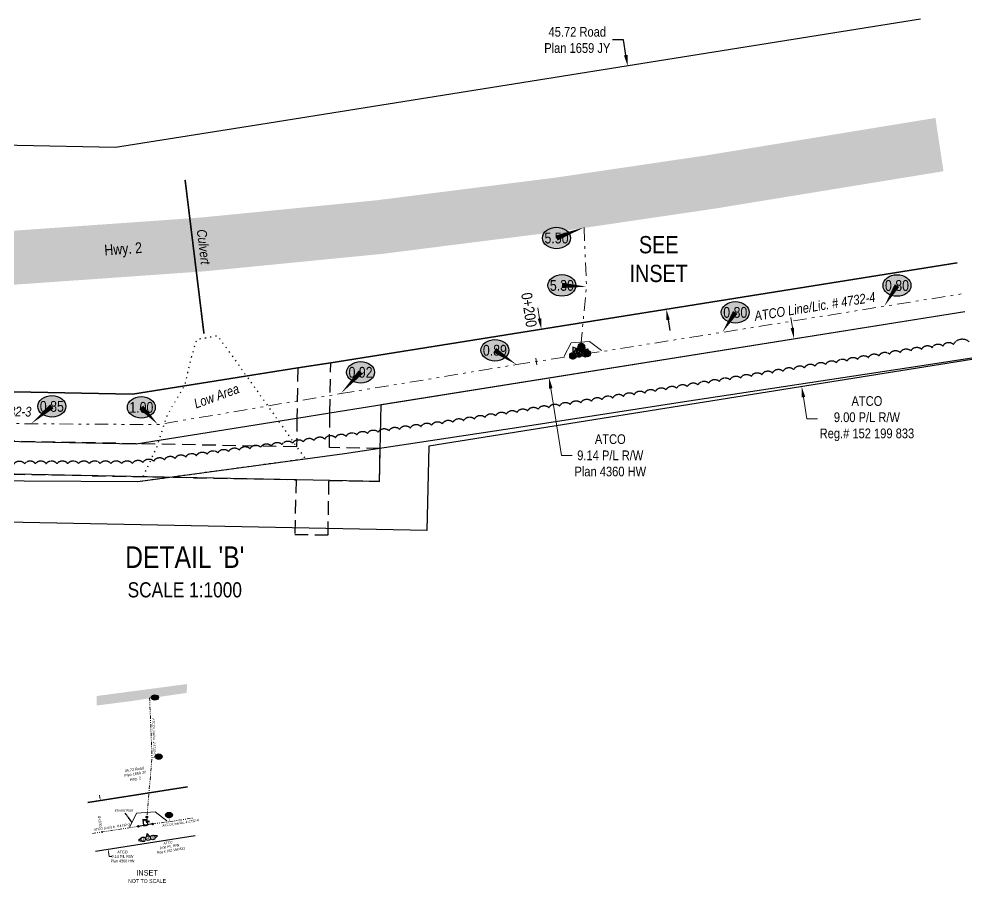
# Model space of a CAD drawing. Extents: x 414001 to 415604, y 6213282 to 6215080.
# Drawn here: x 415426.8 to 415603.5, y 6213753.5 to 6213913.7 of the extents above; entities that cross this region are included whole.
import ezdxf
from ezdxf.enums import TextEntityAlignment as Align

# ---------------------------------------------------------------- set-up
doc = ezdxf.new("R2010")
doc.units = 0
doc.header["$LTSCALE"] = 5
doc.header["$PDSIZE"] = 0.5
for name, pattern in [('0', [1, 1, 0]), ('CENTERLINEX33', [6.5, 2.5, -1, 0.5, -1, 0.5, -1]), ('foc-FLOWLINE', [3.75, 2.5, -1.25]), ('foc-TOPO', [1, 0.2, -0.8])]:
    doc.linetypes.add(name, pattern=pattern)
doc.layers.get('Defpoints').update_dxf_attribs({"color": 9})
for name, color, linetype in [('AS-FENCE-DASH', 48, 'foc-FENCE-DASH'), ('AS-ROADS', 254, 'Continuous'), ('AS-SYMBOL', 7, 'Continuous'), ('C-EZE', 13, 'foc-FLOWLINE'), ('C-RW', 13, 'Continuous'), ('CG-NOTES', 7, 'Continuous'), ('DETAIL-T', 7, 'Continuous'), ('F-RW', 190, 'Continuous'), ('L-TITLEDB', 4, 'Continuous'), ('L-TITLEDB-T', 4, 'Continuous'), ('P-ELEVATION', 7, 'Continuous'), ('T-BUSH', 110, '0'), ('T-GENERAL', 48, 'foc-TOPO')]:
    doc.layers.add(name, color=color, linetype=linetype)
for name, color, linetype, lineweight in [('AS-GENERAL', 48, 'Continuous', 18), ('C-EZE-T', 13, 'Continuous', 9), ('C-RW-T', 13, 'Continuous', 9), ('EXISTING PIPE (EXIST OR HP)', 240, 'CENTERLINEX33', 20), ('F-RW-T', 190, 'Continuous', 9), ('T-TEXT', 48, 'Continuous', 18), ('T-TIE-T', 201, 'Continuous', 18)]:
    doc.layers.add(name, color=color, linetype=linetype, lineweight=lineweight)
doc.layers.add('AS-PIPE-AG', color=7, linetype='Continuous', true_color=0x7d00fa)
doc.styles.add('0.50', font='ARIALN.TTF', dxfattribs={"height": 0.5})
doc.styles.add('1.8', font='ARIALN.TTF', dxfattribs={"height": 1.8})
doc.styles.add('175L', font='ARIALN.TTF', dxfattribs={"height": 20})
doc.styles.add('80', font='ARIALN.TTF', dxfattribs={"height": 10})
doc.styles.add('80CG', font='ARIALN.TTF', dxfattribs={"height": 10})
doc.styles.add('80L', font='ARIALN.TTF', dxfattribs={"height": 10})
doc.styles.add('DESCRIPTION', font='ARIALN.TTF', dxfattribs={"height": 2.5})
doc.styles.add('foc-LtypeFont', font='ARIALN.TTF', dxfattribs={"height": 7.35})
doc.linetypes.add('foc-FENCE-DASH', pattern='A,0.5,-0.5,1,-0.5,1,-0.5,1,-0.5,1,-0.5,["X",foc-LtypeFont,S=0.2,R=0,X=-0.625,Y=-0.75],-0.5', length=7.5)
doc.dimstyles.new('Compass 1 000', dxfattribs={"dimtxt": 1.8, "dimasz": 2, "dimexe": 0.2, "dimexo": 0.0625, "dimgap": 0.5, "dimtad": 0, "dimtih": 1, "dimtoh": 1, "dimzin": 0, "dimdsep": 46, "dimtxsty": '1.8', "dimcen": 0.1, "dimse1": 1, "dimse2": 1, "dimclrd": 256, "dimclrt": 256, "dimaunit": 1, "dimadec": 4, "dimazin": 0, "dimtfac": 0.06, "dimtofl": 0, "dimtmove": 0, "dimatfit": 0, "dimfxl": 0.2, "dimtolj": 1, "dimtzin": 0, "dimlwd": -1, "dimarcsym": 0})
doc.dimstyles.new('Compass 250', dxfattribs={"dimscale": 0.25, "dimtxt": 0.45, "dimasz": 2, "dimexe": 0.2, "dimexo": 0.0625, "dimgap": 0.5, "dimtad": 0, "dimtih": 1, "dimtoh": 1, "dimzin": 0, "dimdsep": 46, "dimtxsty": '0.50', "dimcen": 0.1, "dimse1": 1, "dimse2": 1, "dimclrd": 256, "dimclrt": 256, "dimaunit": 1, "dimadec": 4, "dimazin": 0, "dimtfac": 0.06, "dimtofl": 0, "dimtmove": 0, "dimatfit": 0, "dimfxl": 0.2, "dimtolj": 1, "dimtzin": 0, "dimlwd": -1, "dimarcsym": 0})

# ---------------------------------------------------------------- blocks, each defined once
blk = doc.blocks.new('RISER')
h = blk.add_hatch(color=255)
h.dxf.hatch_style = 1
edge = h.paths.add_edge_path()
edge.add_arc((0, 0), 0.7, 0, 360)
blk.add_hatch(color=13).paths.add_polyline_path([(0.58, -0.15), (-0.58, -0.15, 0.774597)])
at = {"color": 13}
blk.add_line((-0.58, -0.15), (0.58, -0.15), dxfattribs=at)
blk.add_circle((0, 0), 0.6, dxfattribs=at)
blk = doc.blocks.new('*D457')
at = {"layer": 'Defpoints', "color": 0, "transparency": 16777216}
for p in [(415561.12, 6213908.47), (415539.63, 6213905.03), (415568.33, 6213863.34)]:
    blk.add_point(p, dxfattribs=at)
at = {"layer": 'L-TITLEDB-T', "transparency": 16777216}
for p, q in [((415538.86, 6213909.83), (415536.86, 6213909.83)), ((415539.31, 6213907.01), (415538.86, 6213909.83)), ((415547.14, 6213857.93), (415547.46, 6213855.96))]:
    blk.add_line(p, q, dxfattribs=at)
for points in [[(415539.64, 6213907.06), (415538.98, 6213906.96), (415539.63, 6213905.03)], [(415547.47, 6213857.99), (415546.82, 6213857.88), (415546.83, 6213859.91)]]:
    blk.add_solid(points, dxfattribs=at)
at = {"layer": 'L-TITLEDB-T', "transparency": 16777216, "insert": (415530.31, 6213909.83), "char_height": 1.8, "width": 68.1628, "attachment_point": 5, "style": '1.8'}
blk.add_mtext('\\A1;45.72 Road\\PPlan 1659 JY', dxfattribs=at)
blk = doc.blocks.new('*D458')
at = {"layer": 'C-EZE-T', "transparency": 16777216}
for p, q in [((415393.98, 6213838.04), (415394.02, 6213840.04)), ((415393.78, 6213827.95), (415393.5, 6213814)), ((415393.5, 6213814), (415391.5, 6213814))]:
    blk.add_line(p, q, dxfattribs=at)
for points in [[(415393.65, 6213838.05), (415394.32, 6213838.03), (415393.94, 6213836.04)], [(415393.45, 6213827.95), (415394.11, 6213827.94), (415393.82, 6213829.95)]]:
    blk.add_solid(points, dxfattribs=at)
at = {"layer": 'Defpoints', "color": 0, "transparency": 16777216}
for p in [(415436.27, 6213835.19), (415393.82, 6213829.95), (415436.14, 6213829.1)]:
    blk.add_point(p, dxfattribs=at)
at = {"layer": 'C-EZE-T', "transparency": 16777216, "insert": (415381.31, 6213814), "char_height": 1.8, "attachment_point": 5, "style": '1.8'}
blk.add_mtext('\\A1;ATCO\\P6.10 Power Line R/W\\PPlan 395 KS', dxfattribs=at)
blk = doc.blocks.new('*D459')
at = {"layer": 'C-RW-T', "transparency": 16777216}
for p, q in [((415523.31, 6213858.18), (415523, 6213860.15)), ((415525.38, 6213845.2), (415527.37, 6213832.78)), ((415527.37, 6213832.78), (415529.37, 6213832.78))]:
    blk.add_line(p, q, dxfattribs=at)
for points in [[(415523.64, 6213858.23), (415522.98, 6213858.13), (415523.63, 6213856.2)], [(415525.71, 6213845.26), (415525.05, 6213845.15), (415525.07, 6213847.18)]]:
    blk.add_solid(points, dxfattribs=at)
at = {"layer": 'Defpoints', "color": 0, "transparency": 16777216}
for p in [(415565.92, 6213862.96), (415567.36, 6213853.93), (415525.07, 6213847.18)]:
    blk.add_point(p, dxfattribs=at)
at = {"layer": 'C-RW-T', "transparency": 16777216, "insert": (415536.43, 6213832.78), "char_height": 1.8, "attachment_point": 5, "style": '1.8'}
blk.add_mtext('\\A1;ATCO\\P9.14 P/L R/W\\PPlan 4360 HW', dxfattribs=at)
blk = doc.blocks.new('*D462')
at = {"layer": 'C-RW-T', "transparency": 16777216}
for p, q in [((415441.76, 6213769.24), (415441.68, 6213769.74)), ((415443.36, 6213759.23), (415443.49, 6213758.38)), ((415443.49, 6213758.38), (415443.99, 6213758.38))]:
    blk.add_line(p, q, dxfattribs=at)
for points in [[(415441.84, 6213769.26), (415441.68, 6213769.23), (415441.84, 6213768.75)], [(415443.44, 6213759.24), (415443.28, 6213759.22), (415443.28, 6213759.72)]]:
    blk.add_solid(points, dxfattribs=at)
at = {"layer": 'Defpoints', "color": 0, "transparency": 16777216}
for p in [(415447.24, 6213769.61), (415448.69, 6213760.59), (415443.28, 6213759.72)]:
    blk.add_point(p, dxfattribs=at)
at = {"layer": 'C-RW-T', "transparency": 16777216, "insert": (415445.94, 6213758.38), "char_height": 0.5, "attachment_point": 5, "style": '0.50'}
blk.add_mtext('\\A1;ATCO\\P9.14 P/L R/W\\PPlan 4360 HW', dxfattribs=at)
blk = doc.blocks.new('*U464')
at = {"layer": 'CG-NOTES', "color": 182}
blk.add_lwpolyline([(-7.2, 4.4), (-17.5, -4.2), (-4.4, -7.2)], dxfattribs=at)
blk.add_circle((0, 0), 8.49, dxfattribs=at)
at = {"color": 182, "style": '80L'}
blk.add_attdef('#', text='', height=10, dxfattribs=at).set_placement((0, 0), align=Align.MIDDLE_CENTER)
blk = doc.blocks.new('*U465')
at = {"layer": 'CG-NOTES', "color": 182}
blk.add_lwpolyline([(4.8, 7), (-3.2, 17.7), (-7, 4.8)], dxfattribs=at)
blk.add_circle((0, 0), 8.49, dxfattribs=at)
at = {"color": 182, "style": '80L'}
blk.add_attdef('#', text='', height=10, dxfattribs=at).set_placement((0, 0), align=Align.MIDDLE_CENTER)
blk = doc.blocks.new('*U466')
at = {"layer": 'CG-NOTES', "color": 182}
blk.add_lwpolyline([(7.7, -3.6), (17, 6), (3.6, 7.7)], dxfattribs=at)
blk.add_circle((0, 0), 8.49, dxfattribs=at)
at = {"color": 182, "style": '80L'}
blk.add_attdef('#', text='', height=10, dxfattribs=at).set_placement((0, 0), align=Align.MIDDLE_CENTER)
blk = doc.blocks.new('*U489')
at = {"layer": 'P-ELEVATION'}
h = blk.add_hatch(color=111, dxfattribs=at)
h.dxf.hatch_style = 1
edge = h.paths.add_edge_path()
edge.add_ellipse((0, 0), major_axis=(-12.96, 0), ratio=0.771839, start_angle=0, end_angle=360)
at = {"layer": 'P-ELEVATION', "color": 7, "flags": 128}
blk.add_lwpolyline([(0, 0, 5, 0, 0), (19.99, -13.24, 0, 0, 0)], format="xyseb", dxfattribs=at)
at = {"layer": 'P-ELEVATION', "color": 7}
blk.add_ellipse((0, 0), major_axis=(-12.96, 0), ratio=0.771839, dxfattribs=at)
at = {"layer": 'P-ELEVATION', "style": '80'}
blk.add_attdef('BEND', text='', height=10, dxfattribs=at).set_placement((0, 0), align=Align.MIDDLE_CENTER)
blk = doc.blocks.new('*U490')
at = {"layer": 'P-ELEVATION'}
h = blk.add_hatch(color=111, dxfattribs=at)
h.dxf.hatch_style = 1
edge = h.paths.add_edge_path()
edge.add_ellipse((0, 0), major_axis=(-12.96, 0), ratio=0.771839, start_angle=0, end_angle=360)
at = {"layer": 'P-ELEVATION', "color": 7, "flags": 128}
blk.add_lwpolyline([(0, 0, 5, 0, 0), (22.86, -1.16, 0, 0, 0)], format="xyseb", dxfattribs=at)
at = {"layer": 'P-ELEVATION', "color": 7}
blk.add_ellipse((0, 0), major_axis=(-12.96, 0), ratio=0.771839, dxfattribs=at)
at = {"layer": 'P-ELEVATION', "style": '80'}
blk.add_attdef('BEND', text='', height=10, dxfattribs=at).set_placement((0, 0), align=Align.MIDDLE_CENTER)
blk = doc.blocks.new('*U491')
at = {"layer": 'P-ELEVATION'}
h = blk.add_hatch(color=111, dxfattribs=at)
h.dxf.hatch_style = 1
edge = h.paths.add_edge_path()
edge.add_ellipse((0, 0), major_axis=(-12.96, 0), ratio=0.771839, start_angle=0, end_angle=360)
at = {"layer": 'P-ELEVATION', "color": 7, "flags": 128}
blk.add_lwpolyline([(0, 0, 5, 0, 0), (25.61, 9.83, 0, 0, 0)], format="xyseb", dxfattribs=at)
at = {"layer": 'P-ELEVATION', "color": 7}
blk.add_ellipse((0, 0), major_axis=(-12.96, 0), ratio=0.771839, dxfattribs=at)
at = {"layer": 'P-ELEVATION', "style": '80'}
blk.add_attdef('BEND', text='', height=10, dxfattribs=at).set_placement((0, 0), align=Align.MIDDLE_CENTER)
blk = doc.blocks.new('*U486')
at = {"layer": 'P-ELEVATION'}
h = blk.add_hatch(color=111, dxfattribs=at)
h.dxf.hatch_style = 1
edge = h.paths.add_edge_path()
edge.add_ellipse((0, 0), major_axis=(-12.96, 0), ratio=0.771839, start_angle=0, end_angle=360)
at = {"layer": 'P-ELEVATION', "color": 7, "flags": 128}
blk.add_lwpolyline([(0, 0, 5, 0, 0), (-19.27, -16.18, 0, 0, 0)], format="xyseb", dxfattribs=at)
at = {"layer": 'P-ELEVATION', "color": 7}
blk.add_ellipse((0, 0), major_axis=(-12.96, 0), ratio=0.771839, dxfattribs=at)
at = {"layer": 'P-ELEVATION', "style": '80'}
blk.add_attdef('BEND', text='', height=10, dxfattribs=at).set_placement((0, 0), align=Align.MIDDLE_CENTER)
blk = doc.blocks.new('*U487')
at = {"layer": 'P-ELEVATION'}
h = blk.add_hatch(color=111, dxfattribs=at)
h.dxf.hatch_style = 1
edge = h.paths.add_edge_path()
edge.add_ellipse((0, 0), major_axis=(-12.96, 0), ratio=0.771839, start_angle=0, end_angle=360)
at = {"layer": 'P-ELEVATION', "color": 7, "flags": 128}
blk.add_lwpolyline([(0, 0, 5, 0, 0), (15.46, -15.98, 0, 0, 0)], format="xyseb", dxfattribs=at)
at = {"layer": 'P-ELEVATION', "color": 7}
blk.add_ellipse((0, 0), major_axis=(-12.96, 0), ratio=0.771839, dxfattribs=at)
at = {"layer": 'P-ELEVATION', "style": '80'}
blk.add_attdef('BEND', text='', height=10, dxfattribs=at).set_placement((0, 0), align=Align.MIDDLE_CENTER)
blk = doc.blocks.new('*U488')
at = {"layer": 'P-ELEVATION'}
h = blk.add_hatch(color=111, dxfattribs=at)
h.dxf.hatch_style = 1
edge = h.paths.add_edge_path()
edge.add_ellipse((0, 0), major_axis=(-12.96, 0), ratio=0.771839, start_angle=0, end_angle=360)
at = {"layer": 'P-ELEVATION', "color": 7, "flags": 128}
blk.add_lwpolyline([(0, 0, 5, 0, 0), (-18.44, -19.82, 0, 0, 0)], format="xyseb", dxfattribs=at)
at = {"layer": 'P-ELEVATION', "color": 7}
blk.add_ellipse((0, 0), major_axis=(-12.96, 0), ratio=0.771839, dxfattribs=at)
at = {"layer": 'P-ELEVATION', "style": '80'}
blk.add_attdef('BEND', text='', height=10, dxfattribs=at).set_placement((0, 0), align=Align.MIDDLE_CENTER)
blk = doc.blocks.new('*U492')
at = {"layer": 'P-ELEVATION'}
h = blk.add_hatch(color=111, dxfattribs=at)
h.dxf.hatch_style = 1
edge = h.paths.add_edge_path()
edge.add_ellipse((0, 0), major_axis=(-12.96, 0), ratio=0.771839, start_angle=0, end_angle=360)
at = {"layer": 'P-ELEVATION', "color": 7, "flags": 128}
blk.add_lwpolyline([(0, 0, 5, 0, 0), (-12.05, -18.5, 0, 0, 0)], format="xyseb", dxfattribs=at)
at = {"layer": 'P-ELEVATION', "color": 7}
blk.add_ellipse((0, 0), major_axis=(-12.96, 0), ratio=0.771839, dxfattribs=at)
at = {"layer": 'P-ELEVATION', "style": '80'}
blk.add_attdef('BEND', text='', height=10, dxfattribs=at).set_placement((0, 0), align=Align.MIDDLE_CENTER)
blk = doc.blocks.new('*U493')
at = {"layer": 'P-ELEVATION'}
h = blk.add_hatch(color=111, dxfattribs=at)
h.dxf.hatch_style = 1
edge = h.paths.add_edge_path()
edge.add_ellipse((0, 0), major_axis=(-12.96, 0), ratio=0.771839, start_angle=0, end_angle=360)
at = {"layer": 'P-ELEVATION', "color": 7, "flags": 128}
blk.add_lwpolyline([(0, 0, 5, 0, 0), (-11.77, -19.26, 0, 0, 0)], format="xyseb", dxfattribs=at)
at = {"layer": 'P-ELEVATION', "color": 7}
blk.add_ellipse((0, 0), major_axis=(-12.96, 0), ratio=0.771839, dxfattribs=at)
at = {"layer": 'P-ELEVATION', "style": '80'}
blk.add_attdef('BEND', text='', height=10, dxfattribs=at).set_placement((0, 0), align=Align.MIDDLE_CENTER)
blk = doc.blocks.new('*U504')
at = {"layer": 'P-ELEVATION'}
h = blk.add_hatch(color=111, dxfattribs=at)
h.dxf.hatch_style = 1
edge = h.paths.add_edge_path()
edge.add_ellipse((0, 0), major_axis=(-13, 0), ratio=0.771839, start_angle=0, end_angle=360)
at = {"layer": 'P-ELEVATION', "color": 7, "flags": 128}
blk.add_lwpolyline([(0, 0, 5, 0, 0), (-25, -1.7, 0, 0, 0)], format="xyseb", dxfattribs=at)
at = {"layer": 'P-ELEVATION', "color": 7}
blk.add_ellipse((0, 0), major_axis=(-13, 0), ratio=0.771839, dxfattribs=at)
at = {"layer": 'P-ELEVATION', "style": '80'}
blk.add_attdef('BEND', text='', height=10, dxfattribs=at).set_placement((0, 0), align=Align.MIDDLE_CENTER)
blk = doc.blocks.new('*U505')
at = {"layer": 'P-ELEVATION'}
h = blk.add_hatch(color=111, dxfattribs=at)
h.dxf.hatch_style = 1
edge = h.paths.add_edge_path()
edge.add_ellipse((0, 0), major_axis=(-13, 0), ratio=0.771839, start_angle=0, end_angle=360)
at = {"layer": 'P-ELEVATION', "color": 7, "flags": 128}
blk.add_lwpolyline([(0, 0, 5, 0, 0), (-19.5, -1.6, 0, 0, 0)], format="xyseb", dxfattribs=at)
at = {"layer": 'P-ELEVATION', "color": 7}
blk.add_ellipse((0, 0), major_axis=(-13, 0), ratio=0.771839, dxfattribs=at)
at = {"layer": 'P-ELEVATION', "style": '80'}
blk.add_attdef('BEND', text='', height=10, dxfattribs=at).set_placement((0, 0), align=Align.MIDDLE_CENTER)
blk = doc.blocks.new('*U503')
at = {"layer": 'P-ELEVATION'}
h = blk.add_hatch(color=111, dxfattribs=at)
h.dxf.hatch_style = 1
edge = h.paths.add_edge_path()
edge.add_ellipse((0, 0), major_axis=(-13, 0), ratio=0.771839, start_angle=0, end_angle=360)
at = {"layer": 'P-ELEVATION', "color": 7, "flags": 128}
blk.add_lwpolyline([(0, 0, 5, 0, 0), (0.8, -25, 0, 0, 0)], format="xyseb", dxfattribs=at)
at = {"layer": 'P-ELEVATION', "color": 7}
blk.add_ellipse((0, 0), major_axis=(-13, 0), ratio=0.771839, dxfattribs=at)
at = {"layer": 'P-ELEVATION', "style": '80'}
blk.add_attdef('BEND', text='', height=10, dxfattribs=at).set_placement((0, 0), align=Align.MIDDLE_CENTER)
blk = doc.blocks.new('*D513')
at = {"layer": 'Defpoints', "color": 0, "transparency": 16777216}
for p in [(415571.02, 6213854.51), (415571.94, 6213845.55), (415572.44, 6213845.63)]:
    blk.add_point(p, dxfattribs=at)
at = {"layer": 'F-RW-T', "transparency": 16777216}
for p, q in [((415570.21, 6213856.41), (415569.9, 6213858.38)), ((415572.26, 6213843.58), (415572.9, 6213839.59)), ((415572.9, 6213839.59), (415574.9, 6213839.59))]:
    blk.add_line(p, q, dxfattribs=at)
for points in [[(415570.54, 6213856.46), (415569.88, 6213856.36), (415570.53, 6213854.43)], [(415572.59, 6213843.63), (415571.93, 6213843.52), (415571.94, 6213845.55)]]:
    blk.add_solid(points, dxfattribs=at)
at = {"layer": 'F-RW-T', "transparency": 16777216, "insert": (415584.04, 6213839.59), "char_height": 1.8, "attachment_point": 5, "style": '1.8'}
blk.add_mtext('\\A1;ATCO\\P9.00 P/L R/W\\PReg.# 152 199 833', dxfattribs=at)
blk = doc.blocks.new('VALVE')
h = blk.add_hatch(color=255)
h.dxf.hatch_style = 1
edge = h.paths.add_edge_path()
edge.add_line((-0.33, 0.24), (-1.2, 0.59))
edge.add_line((-1.2, 0.59), (-1.2, -0.59))
edge.add_line((-1.2, -0.59), (-0.33, -0.24))
edge.add_arc((0, 0), 0.411, 215.8775, 324.1225)
edge.add_line((0.33, -0.24), (1.2, -0.59))
edge.add_line((1.2, -0.59), (1.2, 0.59))
edge.add_line((1.2, 0.59), (0.33, 0.24))
edge.add_arc((0, 0), 0.411, 35.8775, 144.1225)
at = {"color": 48}
for p, q in [((-1.1, 0.44), (-1.1, -0.44)), ((-0.29, 0.12), (-1.1, 0.44)), ((0.29, 0.12), (1.1, 0.44)), ((1.1, 0.44), (1.1, -0.44)), ((-1.1, -0.44), (-0.29, -0.12)), ((1.1, -0.44), (0.29, -0.12))]:
    blk.add_line(p, q, dxfattribs=at)
for radius in [0.311, 0.11]:
    blk.add_circle((0, 0), radius, dxfattribs=at)

msp = doc.modelspace()

# ---------------------------------------------------------------- hatches: boundary and pattern name
at = {"layer": 'AS-ROADS'}
h = msp.add_hatch(color=256, dxfattribs=at)
h.dxf.hatch_style = 1
h.paths.add_polyline_path([(415598.242, 6213885.486), (415596.748, 6213895.37), (415554.138, 6213888.408), (415526.254, 6213884.3), (415493.11, 6213880.102), (415460.301, 6213876.879), (415423.767, 6213874.313), (415393.031, 6213873.49), (415358.037, 6213873.73), (415325.322, 6213873.998), (415310.595, 6213874.289), (415310.395, 6213864.295), (415325.183, 6213864.003), (415357.962, 6213863.735), (415393.131, 6213863.494), (415424.251, 6213864.327), (415461.14, 6213866.918), (415494.227, 6213870.168), (415527.611, 6213874.396), (415555.673, 6213878.531)])
h = msp.add_hatch(color=256, dxfattribs=at)
h.dxf.hatch_style = 1
h.paths.add_polyline_path([(415441.177, 6213788.154), (415441.172, 6213786.391), (415447.012, 6213787.13), (415457.849, 6213788.727), (415457.929, 6213790.368)])

# ---------------------------------------------------------------- linework, layer by layer
at = {"layer": 'AS-FENCE-DASH', "ltscale": 0.2, "flags": 128}
msp.add_lwpolyline([(415323.404, 6213829.814), (415336.562, 6213829.584), (415363.876, 6213829.062), (415385.683, 6213828.741), (415404.721, 6213828.446), (415427.734, 6213828.07), (415448.794, 6213827.93), (415487.116, 6213833.113), (415520.258, 6213838.146), (415550.185, 6213842.749), (415591.83, 6213849.101), (415603.478, 6213850.862)], dxfattribs=at)
at = {"layer": 'AS-GENERAL', "const_width": 0.3, "flags": 128}
msp.add_lwpolyline([(415461.055, 6213855.36), (415457.558, 6213883.884)], dxfattribs=at)
at = {"layer": 'AS-GENERAL', "flags": 128}
for points in [[(415534.798, 6213852.234), (415532.605, 6213853.934), (415529.155, 6213853.679), (415527.885, 6213851.165), (415527.882, 6213851.15)], [(415454.199, 6213764.969), (415452.006, 6213766.669), (415448.556, 6213766.414), (415447.286, 6213763.9), (415447.283, 6213763.885)]]:
    msp.add_lwpolyline(points, dxfattribs=at)
at = {"layer": 'AS-PIPE-AG', "flags": 128}
msp.add_lwpolyline([(415530.382, 6213852.775), (415530.994, 6213853.147), (415531.25, 6213852.532), (415531.541, 6213852.207), (415532.134, 6213851.689), (415531.238, 6213851.29), (415530.789, 6213851.02), (415530.453, 6213850.974), (415529.498, 6213851.238), (415529.991, 6213852.391)], close=True, dxfattribs=at)
for points in [[(415531.091, 6213852.482), (415530.6, 6213852.429), (415530.316, 6213852.375), (415530.442, 6213851.438), (415530.728, 6213851.417), (415531.223, 6213851.516), (415531.184, 6213852.133), (415531.091, 6213852.482)], [(415531.091, 6213852.482), (415531.069, 6213852.978)], [(415450.492, 6213765.217), (415450.001, 6213765.164), (415449.717, 6213765.11), (415449.843, 6213764.173), (415450.129, 6213764.152), (415450.624, 6213764.251), (415450.585, 6213764.868), (415450.492, 6213765.217)], [(415450.492, 6213765.217), (415450.47, 6213765.713)], [(415451.535, 6213764.423), (415448.899, 6213763.972)]]:
    msp.add_lwpolyline(points, dxfattribs=at)
at = {"layer": 'C-EZE', "ltscale": 0.2}
msp.add_lwpolyline([(415309.123, 6213831.643), (415478.138, 6213828.259), (415477.886, 6213818.119), (415484.077, 6213818.022), (415484.231, 6213828.138), (415493.614, 6213827.949), (415493.736, 6213834.042), (415484.323, 6213834.23), (415484.421, 6213840.689), (415484.562, 6213849.968), (415478.453, 6213848.993), (415478.312, 6213839.715), (415478.231, 6213834.352), (415448.457, 6213834.949), (415309.245, 6213837.735)], dxfattribs=at)
at = {"layer": 'C-RW'}
for points in [[(415600.807, 6213868.525), (415484.562, 6213849.968), (415478.453, 6213848.993), (415447.773, 6213844.106), (415309.428, 6213846.873)], [(415309.245, 6213837.735), (415448.457, 6213834.949), (415478.312, 6213839.715), (415484.421, 6213840.689), (415602.174, 6213859.486)], [(415457.985, 6213771.327), (415439.486, 6213768.374)], [(415440.927, 6213759.347), (415459.426, 6213762.3)]]:
    msp.add_lwpolyline(points, dxfattribs=at)
at = {"layer": 'EXISTING PIPE (EXIST OR HP)', "ltscale": 0.2, "flags": 128}
for points in [[(415531.577, 6213875.062), (415532.022, 6213864.077), (415530.944, 6213853.022), (415532.134, 6213851.689)], [(415519.026, 6213849.629), (415529.498, 6213851.238), (415532.134, 6213851.689), (415535.213, 6213852.101), (415557.207, 6213855.608), (415587.256, 6213860.435), (415601.681, 6213862.747)], [(415486.424, 6213844.229), (415519.026, 6213849.629)], [(415323.808, 6213840.609), (415336.97, 6213840.378), (415364.853, 6213839.904), (415385.935, 6213839.493), (415405.027, 6213839.099), (415428.989, 6213838.639), (415452.53, 6213838.495), (415486.424, 6213844.229)]]:
    msp.add_lwpolyline(points, dxfattribs=at)
at = {"layer": 'EXISTING PIPE (EXIST OR HP)', "ltscale": 0.05, "flags": 128}
for points in [[(415450.978, 6213787.796), (415451.423, 6213776.811), (415450.47, 6213765.713)], [(415451.535, 6213764.423), (415454.614, 6213764.835), (415458.912, 6213765.521)], [(415440.397, 6213762.666), (415448.899, 6213763.972)]]:
    msp.add_lwpolyline(points, dxfattribs=at)
at = {"layer": 'F-RW', "flags": 128}
for points in [[(415309.125, 6213831.683), (415493.615, 6213827.992), (415493.899, 6213842.202), (415602.174, 6213859.486)], [(415603.52, 6213850.591), (415502.743, 6213834.504), (415502.429, 6213818.818), (415308.853, 6213822.69)], [(415440.927, 6213759.347), (415459.426, 6213762.3)]]:
    msp.add_lwpolyline(points, dxfattribs=at)
at = {"layer": 'L-TITLEDB'}
for points in [[(415593.974, 6213913.71), (415471.58, 6213894.172), (415444.616, 6213889.877), (415408.133, 6213890.609), (415310.96, 6213892.553)], [(415309.428, 6213846.873), (415447.773, 6213844.106), (415478.453, 6213848.993), (415484.562, 6213849.968), (415600.807, 6213868.525)], [(415439.486, 6213768.374), (415457.985, 6213771.327)]]:
    msp.add_lwpolyline(points, dxfattribs=at)
at = {"layer": 'T-BUSH', "flags": 128}
msp.add_lwpolyline([(415323.872, 6213831.796, -0.5205671), (415325.87, 6213831.743, -0.5205671), (415327.869, 6213831.691, -0.5205671), (415329.867, 6213831.638, -0.5205671), (415331.866, 6213831.586, -0.5205671), (415333.864, 6213831.533, -0.5205671), (415335.863, 6213831.48, -0.5205671), (415337.861, 6213831.435, -0.5205671), (415339.86, 6213831.399, -0.5205671), (415341.859, 6213831.362, -0.5205671), (415343.858, 6213831.326, -0.5205671), (415345.857, 6213831.29, -0.5205671), (415347.856, 6213831.253, -0.5205671), (415349.855, 6213831.217, -0.5205671), (415351.853, 6213831.181, -0.5205671), (415353.852, 6213831.144, -0.5205671), (415355.851, 6213831.108, -0.5205671), (415357.85, 6213831.071, -0.5205671), (415359.849, 6213831.035, -0.5205671), (415361.848, 6213830.999, -0.5205671), (415363.847, 6213830.962, -0.5205671), (415365.844, 6213830.893, -0.5205671), (415367.842, 6213830.822, -0.5205671), (415369.84, 6213830.751, -0.5205671), (415371.838, 6213830.681, -0.5205671), (415373.836, 6213830.61, -0.5205671), (415375.834, 6213830.539, -0.5205671), (415377.832, 6213830.468, -0.5205671), (415379.83, 6213830.398, -0.5205671), (415381.828, 6213830.327, -0.5205671), (415383.826, 6213830.256, -0.5205671), (415385.824, 6213830.185, -0.5205671), (415387.823, 6213830.215, -0.5205671), (415389.821, 6213830.253, -0.5205671), (415391.82, 6213830.29, -0.5205671), (415393.819, 6213830.327, -0.5205671), (415395.818, 6213830.365, -0.5205671), (415397.817, 6213830.402, -0.5205671), (415399.816, 6213830.439, -0.5205671), (415401.814, 6213830.476, -0.5205671), (415403.813, 6213830.52, -0.5205671), (415405.811, 6213830.58, -0.5205671), (415407.81, 6213830.64, -0.5205671), (415409.808, 6213830.7, -0.5205671), (415411.806, 6213830.76, -0.5205671), (415413.804, 6213830.82, -0.5205671), (415415.803, 6213830.88, -0.5205671), (415417.801, 6213830.94, -0.5205671), (415419.799, 6213831.001, -0.5205671), (415421.798, 6213831.061, -0.5205671), (415423.796, 6213831.121, -0.5205671), (415425.794, 6213831.181, -0.5205671), (415427.792, 6213831.241, -0.5205671), (415429.792, 6213831.243, -0.5205671), (415431.791, 6213831.246, -0.5205671), (415433.79, 6213831.248, -0.5205671), (415435.789, 6213831.251, -0.5205671), (415437.788, 6213831.253, -0.5205671), (415439.787, 6213831.256, -0.5205671), (415441.787, 6213831.258, -0.5205671), (415443.786, 6213831.26, -0.5205671), (415445.785, 6213831.263, -0.5205671), (415447.784, 6213831.265, -0.5205671), (415449.771, 6213831.456, -0.5205671), (415451.754, 6213831.712, -0.5205671), (415453.737, 6213831.969, -0.5205671), (415455.719, 6213832.225, -0.5205671), (415457.702, 6213832.481, -0.5205671), (415459.685, 6213832.737, -0.5205671), (415461.667, 6213832.993, -0.5205671), (415463.65, 6213833.249, -0.5205671), (415465.633, 6213833.505, -0.5205671), (415467.615, 6213833.761, -0.5205671), (415469.598, 6213834.018, -0.5205671), (415471.581, 6213834.274, -0.5205671), (415473.564, 6213834.53, -0.5205671), (415475.546, 6213834.786, -0.5205671), (415477.529, 6213835.042, -0.5205671), (415479.512, 6213835.298, -0.5205671), (415481.494, 6213835.554, -0.5205671), (415483.477, 6213835.81, -0.5205671), (415485.46, 6213836.067, -0.5205671), (415487.442, 6213836.323, -0.5205671), (415489.425, 6213836.579, -0.5205671), (415491.408, 6213836.835, -0.5205671), (415493.391, 6213837.091, -0.5205671), (415495.373, 6213837.347, -0.5205671), (415497.356, 6213837.603, -0.5205671), (415499.339, 6213837.859, -0.5205671), (415501.321, 6213838.116, -0.5205671), (415503.304, 6213838.372, -0.5205671), (415505.287, 6213838.628, -0.5205671), (415507.264, 6213838.922, -0.5205671), (415509.241, 6213839.223, -0.5205671), (415511.217, 6213839.524, -0.5205671), (415513.194, 6213839.824, -0.5205671), (415515.17, 6213840.125, -0.5205671), (415517.146, 6213840.425, -0.5205671), (415519.123, 6213840.726, -0.5205671), (415521.099, 6213841.027, -0.5205671), (415523.076, 6213841.327, -0.5205671), (415525.052, 6213841.628, -0.5205671), (415527.029, 6213841.929, -0.5205671), (415529.005, 6213842.229, -0.5205671), (415530.982, 6213842.53, -0.5205671), (415532.958, 6213842.83, -0.5205671), (415534.934, 6213843.131, -0.5205671), (415536.911, 6213843.432, -0.5205671), (415538.887, 6213843.732, -0.5205671), (415540.864, 6213844.033, -0.5205671), (415542.84, 6213844.334, -0.5205671), (415544.817, 6213844.634, -0.5205671), (415546.793, 6213844.935, -0.5205671), (415548.77, 6213845.235, -0.5205671), (415550.746, 6213845.539, -0.5205671), (415552.72, 6213845.855, -0.5205671), (415554.694, 6213846.171, -0.5205671), (415556.668, 6213846.487, -0.5205671), (415558.642, 6213846.803, -0.5205671), (415560.616, 6213847.119, -0.5205671), (415562.59, 6213847.435, -0.5205671), (415564.564, 6213847.751, -0.5205671), (415566.538, 6213848.067, -0.5205671), (415568.512, 6213848.383, -0.5205671), (415570.486, 6213848.699, -0.5205671), (415572.46, 6213849.015, -0.5205671), (415574.434, 6213849.331, -0.5205671), (415576.408, 6213849.647, -0.5205671), (415578.382, 6213849.963, -0.5205671), (415580.356, 6213850.279, -0.5205671), (415582.33, 6213850.595, -0.5205671), (415584.304, 6213850.911, -0.5205671), (415586.278, 6213851.227, -0.5205671), (415588.252, 6213851.543, -0.5205671), (415590.228, 6213851.852, -0.5205671), (415592.204, 6213852.154, -0.5205671), (415594.18, 6213852.457, -0.5205671), (415596.156, 6213852.76, -0.5205671), (415598.132, 6213853.062, -0.5205671), (415600.108, 6213853.365, -0.5205671), (415603.033, 6213853.813, -0.5205671)], format="xyb", dxfattribs=at)
at = {"layer": 'T-GENERAL', "ltscale": 0.2, "flags": 128}
msp.add_lwpolyline([(415449.386, 6213827.953), (415452.424, 6213834.546), (415454.215, 6213840.137), (415457.605, 6213846.036), (415458.45, 6213849.908), (415459.743, 6213854.304), (415463.553, 6213855.004), (415465.838, 6213851.858), (415472.09, 6213843.092), (415479.856, 6213832.111)], close=True, dxfattribs=at)
at = {"layer": 'T-TIE-T'}
for p, q in [((415522.828, 6213849.606), (415522.646, 6213850.792)), ((415442.161, 6213762.785), (415442.115, 6213763.082))]:
    msp.add_line(p, q, dxfattribs=at)

# ---------------------------------------------------------------- block references
for p, xscale, yscale, zscale in [((415529.498, 6213851.238), 0.99959013, 0.99959013, 0.99959013), ((415532.134, 6213851.689), 0.99959013, 0.99959013, 0.99959013), ((415448.899, 6213763.972), 0.2498975325000002, 0.2498975325000002, 0.2498975325000002), ((415451.535, 6213764.423), 0.2498975325000002, 0.2498975325000002, 0.2498975325000002)]:
    msp.add_blockref('RISER', p, dxfattribs=dict(xscale=xscale, yscale=yscale, zscale=zscale))
at = {"xscale": 0.04997950650000006, "yscale": 0.04997950650000006, "zscale": 0.04997950650000006}
for name, p, values in [('*U505', (415451.952, 6213787.875), {'BEND': '5.50'}), ('*U504', (415452.67, 6213776.896), {'BEND': '5.30'}), ('*U503', (415454.573, 6213766.083), {'BEND': '1.35'})]:
    msp.add_blockref(name, p, dxfattribs=at).add_auto_attribs(values)
at = {"layer": 'AS-SYMBOL'}
for name, p, xscale, yscale, zscale in [('RISER', (415531.069, 6213852.978), 0.99959013, 0.99959013, 0.99959013), ('VALVE', (415530.6, 6213852.429), 0.99959013, 0.99959013, 0.99959013), ('VALVE', (415530.728, 6213851.417), 0.99959013, 0.99959013, 0.99959013), ('VALVE', (415531.184, 6213852.133), 0.99959013, 0.99959013, 0.99959013), ('VALVE', (415450.001, 6213765.164), 0.2498975325, 0.2498975325, 0.2498975325), ('RISER', (415450.47, 6213765.713), 0.2498975325, 0.2498975325, 0.2498975325), ('VALVE', (415450.129, 6213764.152), 0.2498975325, 0.2498975325, 0.2498975325), ('VALVE', (415450.585, 6213764.868), 0.2498975325, 0.2498975325, 0.2498975325)]:
    msp.add_blockref(name, p, dxfattribs=dict(at, xscale=xscale, yscale=yscale, zscale=zscale))
at = {"layer": 'CG-NOTES'}
for name, p, xscale, yscale, zscale, values in [('*U491', (415526.457, 6213873.097), 0.1999180260000002, 0.1999180260000002, 0.1999180260000002, {'BEND': '5.50'}), ('*U490', (415527.452, 6213864.309), 0.1999180260000002, 0.1999180260000002, 0.1999180260000002, {'BEND': '5.30'}), ('*U493', (415589.619, 6213864.292), 0.1999180260000002, 0.1999180260000002, 0.1999180260000002, {'BEND': '0.80'}), ('*U492', (415559.616, 6213859.306), 0.1999180260000002, 0.1999180260000002, 0.1999180260000002, {'BEND': '0.80'}), ('*U489', (415515.028, 6213852.276), 0.1999180260000002, 0.1999180260000002, 0.1999180260000002, {'BEND': '0.89'}), ('*U488', (415490.109, 6213848.192), 0.1999180260000002, 0.1999180260000002, 0.1999180260000002, {'BEND': '0.92'}), ('*U486', (415432.841, 6213841.872), 0.1999180260000002, 0.1999180260000002, 0.1999180260000002, {'BEND': '0.85'}), ('*U487', (415449.439, 6213841.689), 0.1999180260000002, 0.1999180260000002, 0.1999180260000002, {'BEND': '1.00'}), ('*U464', (415449.782, 6213761.572), 0.04997950650000006, 0.04997950650000006, 0.04997950650000006, {'#': '3'}), ('*U465', (415450.696, 6213761.785), 0.04997950650000006, 0.04997950650000006, 0.04997950650000006, {'#': '4'}), ('*U466', (415451.57, 6213761.91), 0.04997950650000006, 0.04997950650000006, 0.04997950650000006, {'#': '5'})]:
    msp.add_blockref(name, p, dxfattribs=dict(at, xscale=xscale, yscale=yscale, zscale=zscale)).add_auto_attribs(values)

# ---------------------------------------------------------------- texts
at = {"style": 'DESCRIPTION'}
msp.add_text('L.GAS A.RISER PIPE-AG', height=0.09996, rotation=24, dxfattribs=at).set_placement((415532.134, 6213851.689))
at = {"attachment_point": 1, "style": '80L'}
for s, width, gutter_width, insert, char_height, rotation in [('\\pi0.09795;Hwy. 2', 6.89712, 9.996, (415442.41, 6213871.844), 1.99918, 4.01773), ('\\pi0.02449;Hwy. 2', 1.72428, 2.499, (415447.23, 6213772.88), 0.4998, 9.07016)]:
    msp.add_mtext_dynamic_manual_height_columns(s, width=width, gutter_width=gutter_width, heights=[0], dxfattribs=dict(at, insert=insert, char_height=char_height, rotation=rotation))
at = {"layer": 'DETAIL-T', "color": 3, "attachment_point": 5, "style": '80CG'}
for s, insert, char_height, width in [('SEE\\PINSET', (415545.413, 6213869.174), 3.1987, 10.75392), ("DETAIL 'B'\\P{\\H0.7x;SCALE 1:1000}", (415457.499, 6213811.158), 3.99836, 23.38539), ('INSET\\P{\\H0.7x;NOT TO SCALE}', (415450.51, 6213754.666), 0.99959, 5.84635)]:
    msp.add_mtext(s, dxfattribs=dict(at, insert=insert, char_height=char_height, width=width))
at = {"layer": 'EXISTING PIPE (EXIST OR HP)', "ltscale": 0.05, "attachment_point": 1, "style": '175L'}
for s, width, insert, char_height, rotation in [('\\pi0.02372;{\\fArial Narrow|b0|i1|c0|p34;ATCO Line/Lic. # 4732-4}', 22.7076, (415563.018, 6213859.495), 1.79926, 9.12589), ('\\pi0.009;{\\fArial Narrow|b0|i1|c0|p34;ATCO Line/Lic. # 4732-3}', 22.7076, (415406.363, 6213842.214), 1.79926, 358.90022), ('\\pi0.00225;{\\fArial Narrow|b0|i1|c0|p34;ATCO Line/Lic. # 4732-2}', 5.67935, (415451.889, 6213784.04), 0.44982, 272.31977), ('\\pi0.00716;{\\fArial Narrow|b0|i1|c0|p34;ATCO Line/Lic. # 4732-4}', 5.67935, (415453.307, 6213764.323), 0.44982, 8.73506), ('\\pi0.00348;{\\fArial Narrow|b0|i1|c0|p34;ATCO Line/Lic. # 4732-3}', 5.67935, (415440.554, 6213763.559), 0.44982, 8.73506)]:
    msp.add_mtext_dynamic_manual_height_columns(s, width=width, gutter_width=99.959, heights=[0], dxfattribs=dict(at, insert=insert, char_height=char_height, rotation=rotation))
at = {"layer": 'F-RW-T', "insert": (415452.061, 6213760.796), "char_height": 0.44982, "width": 4.36397, "attachment_point": 1, "rotation": 9.06979, "style": '175L'}
msp.add_mtext('\\pi1.47734;ATCO\\P\\pi0.66224;9.00 P/L R/W\\P\\pi0.02204;Reg.# 152 199 833', dxfattribs=at)
at = {"layer": 'L-TITLEDB-T', "insert": (415446.097, 6213774.462), "char_height": 0.4998, "width": 3.40674, "attachment_point": 1, "rotation": 9.07016, "style": '175L'}
msp.add_mtext('\\pi0.24728;45.72 Road\\P\\pi0.02449;Plan 1659 JY', dxfattribs=at)
at = {"layer": 'T-TEXT', "insert": (415461.487, 6213874.914), "char_height": 1.79926, "attachment_point": 1, "rotation": 276.9895, "style": '175L'}
msp.add_mtext_dynamic_manual_height_columns('\\pi0.10227;{\\fArial Narrow|b0|i1|c0|p34;Culvert}', width=6.62592, gutter_width=99.959, heights=[0], dxfattribs=at)
at = {"layer": 'T-TEXT', "ltscale": 0.2, "insert": (415458.944, 6213843.136), "char_height": 1.79926, "attachment_point": 1, "rotation": 20, "style": '175L'}
msp.add_mtext_dynamic_manual_height_columns('\\pi0.04336;{\\fArial Narrow|b0|i1|c0|p34;Low Area}', width=8.68538, gutter_width=99.959, heights=[0], dxfattribs=at)
at = {"layer": 'T-TEXT', "insert": (415444.548, 6213767.177), "char_height": 0.4998, "attachment_point": 1, "style": '175L'}
msp.add_mtext_dynamic_manual_height_columns('{\\fArial Narrow|b0|i1|c0|p34;Guard Rail}', width=2.7658, gutter_width=49.98, heights=[0], dxfattribs=at)
at = {"layer": 'T-TIE-T', "style": '175L'}
for height, p in [(1.9992, (415521.366, 6213859.768)), (0.4998, (415441.751, 6213764.908))]:
    msp.add_text('0+200', height=height, rotation=278.73506, dxfattribs=at).set_placement(p, align=Align.MIDDLE_CENTER)

# ---------------------------------------------------------------- dimensions: what is measured, and where the dimension line sits
at = {"layer": 'C-EZE-T', "color": 3}
dim = msp.add_linear_dim(base=(415393.821, 6213829.947), p1=(415436.265, 6213835.193), p2=(415436.143, 6213829.1), angle=268.85316, text='ATCO\\P6.10 Power Line R/W\\PPlan 395 KS', dimstyle='Compass 1 000', dxfattribs=at)
dim.commit()
dim.dimension.update_dxf_attribs({"geometry": '*D458', "text_midpoint": (415381.306, 6213814.003), "dimtype": 161})
at = {"layer": 'C-RW-T'}
for base, p1, p2, dimstyle, picture, middle in [((415525.068, 6213847.178), (415565.923, 6213862.956), (415567.364, 6213853.929), 'Compass 1 000', '*D459', (415536.425, 6213832.782)), ((415443.281, 6213759.723), (415447.245, 6213769.612), (415448.686, 6213760.585), 'Compass 250', '*D462', (415445.942, 6213758.382))]:
    dim = msp.add_linear_dim(base=base, p1=p1, p2=p2, angle=279.06979, text='ATCO\\P9.14 P/L R/W\\PPlan 4360 HW', dimstyle=dimstyle, dxfattribs=at)
    dim.commit()
    dim.dimension.update_dxf_attribs({"geometry": picture, "text_midpoint": middle, "dimtype": 161})
at = {"layer": 'F-RW-T', "color": 3}
dim = msp.add_linear_dim(base=(415571.944, 6213845.55), p1=(415571.02, 6213854.513), p2=(415572.439, 6213845.629), angle=279.06979, text='ATCO\\P9.00 P/L R/W\\PReg.# 152 199 833', dimstyle='Compass 1 000', dxfattribs=at)
dim.commit()
dim.dimension.update_dxf_attribs({"geometry": '*D513', "text_midpoint": (415584.039, 6213839.591), "dimtype": 161})
at = {"layer": 'L-TITLEDB-T'}
dim = msp.add_linear_dim(base=(415539.625, 6213905.034), p1=(415568.329, 6213863.34), p2=(415561.125, 6213908.466), angle=99.0701, text='45.72 Road\\PPlan 1659 JY', dimstyle='Compass 1 000', dxfattribs=at)
dim.commit()
dim.dimension.update_dxf_attribs({"geometry": '*D457', "text_midpoint": (415530.313, 6213909.834), "dimtype": 161})

# ---------------------------------------------------------------- leaders
at = {"layer": 'T-TEXT', "path_type": 1}
msp.add_leader([(415447.661, 6213764.78), (415446.437, 6213766.44)], dimstyle='Compass 250', dxfattribs=at)

doc.saveas('drawing.dxf')
